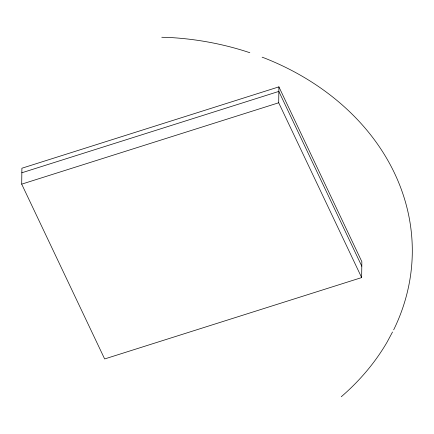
<?xml version="1.0" encoding="UTF-8"?>
<svg xmlns="http://www.w3.org/2000/svg" width="434" height="434" viewBox="0 0 434 434"><rect width="100%" height="100%" fill="white"/><g stroke="black" fill="none" stroke-linecap="round" stroke-linejoin="round"><path stroke-width="0.65" d="M21.7 184.146L21.895 168.229L278.899 86.86L361.847 261.669L361.652 277.581L104.648 358.951L21.7 184.146L278.704 102.777L278.899 86.86M392.515 331.994L387.123 342.068A258.968 212.655 0.7 0 1 341.265 396.736M21.841 172.775L278.845 91.406L361.793 266.216M161.773 37.264L170.839 37.568A258.968 212.655 0.7 0 1 249.827 52.709M262.12 57.185L264.724 58.134A258.968 212.655 0.7 0 1 393.66 329.862M278.704 102.777L361.652 277.581"/></g></svg>
